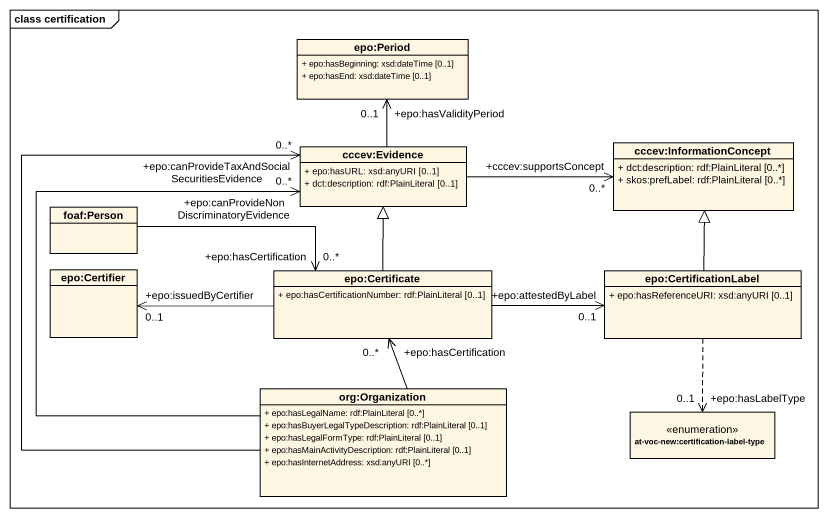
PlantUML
@startuml
mainframe class certification
hide circle
hide empty members
skinparam classAttributeIconSize 0
class "epo:Period" as epo_Period {
  + epo:hasBeginning: xsd:dateTime [0..1]
  + epo:hasEnd: xsd:dateTime [0..1]
}
class "cccev:InformationConcept" as cccev_InformationConcept {
  + dct:description: rdf:PlainLiteral [0..*]
  + skos:prefLabel: rdf:PlainLiteral [0..*]
}
class "cccev:Evidence" as cccev_Evidence {
  + epo:hasURL: xsd:anyURI [0..1]
  + dct:description: rdf:PlainLiteral [0..1]
}
class "foaf:Person" as foaf_Person
class "epo:Certifier" as epo_Certifier
class "epo:Certificate" as epo_Certificate {
  + epo:hasCertificationNumber: rdf:PlainLiteral [0..1]
}
class "epo:CertificationLabel" as epo_CertificationLabel {
  + epo:hasReferenceURI: xsd:anyURI [0..1]
}
class "org:Organization" as org_Organization {
  + epo:hasLegalName: rdf:PlainLiteral [0..*]
  + epo:hasBuyerLegalTypeDescription: rdf:PlainLiteral [0..1]
  + epo:hasLegalFormType: rdf:PlainLiteral [0..1]
  + epo:hasMainActivityDescription: rdf:PlainLiteral [0..1]
  + epo:hasInternetAddress: xsd:anyURI [0..*]
}
enum "at-voc-new:certification-label-type" as at_voc_new_certification
cccev_Evidence -up-> "+epo:hasValidityPeriod\n0..1" epo_Period
cccev_Evidence -right-> "+cccev:supportsConcept\n0..*" cccev_InformationConcept
foaf_Person -right-> "+epo:hasCertification\n0..*" epo_Certificate
epo_Certificate -up-|> cccev_Evidence
epo_Certificate -left-> "+epo:issuedByCertifier\n0..1" epo_Certifier
epo_Certificate -right-> "+epo:attestedByLabel\n0..1" epo_CertificationLabel
epo_CertificationLabel -up-|> cccev_InformationConcept
epo_CertificationLabel ..> "+epo:hasLabelType\n0..1" at_voc_new_certification
org_Organization -up-> "+epo:canProvideTaxAndSocialSecuritiesEvidence\n0..*" cccev_Evidence
org_Organization -up-> "+epo:canProvideNonDiscriminatoryEvidence\n0..*" cccev_Evidence
org_Organization -up-> "+epo:hasCertification\n0..*" epo_Certificate
@enduml
